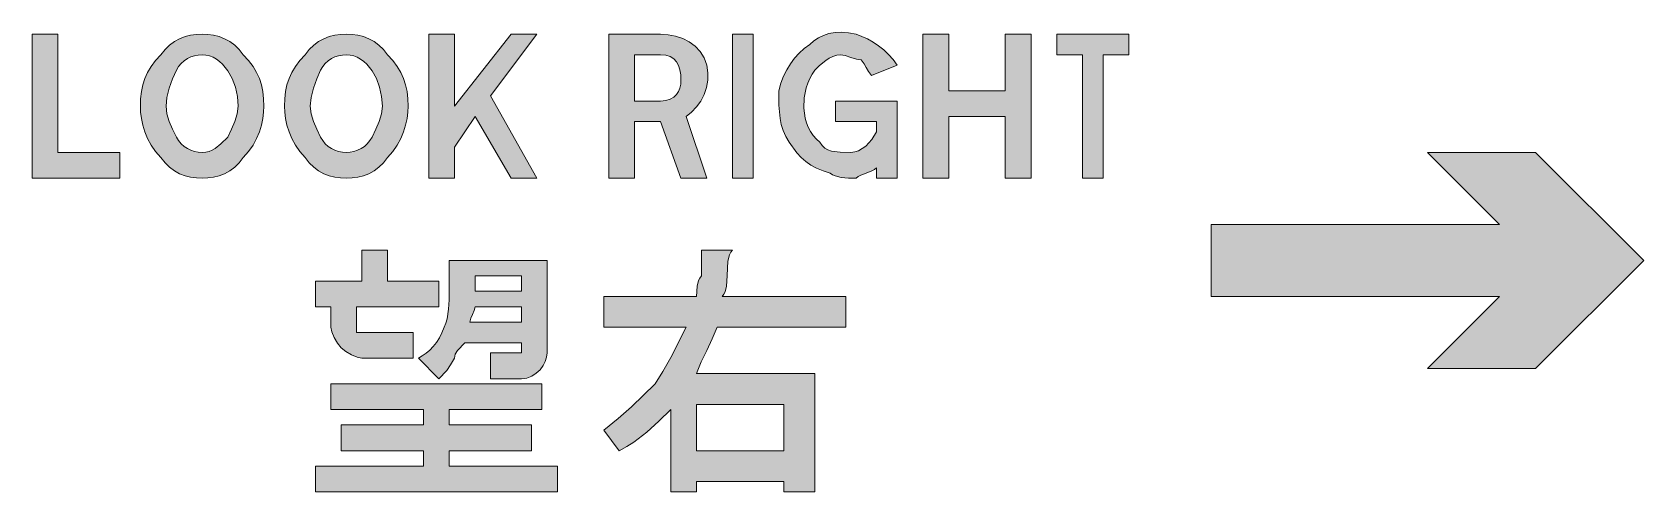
# Model space of a CAD drawing. Header units: metres. Extents: x 11 to 387, y 88 to 195.
import ezdxf

# ---------------------------------------------------------------- set-up
doc = ezdxf.new("R2010")
doc.units = ezdxf.units.M
doc.layers.add('FILL_WHITE_FFFFFF', color=7, linetype='Continuous', true_color=0xffffff)
doc.layers.add('STROKE_WHITE_FFFFFF', color=7, linetype='Continuous', true_color=0xffffff)

msp = doc.modelspace()

# ---------------------------------------------------------------- hatches: boundary and pattern name
at = {"layer": 'FILL_WHITE_FFFFFF', "true_color": 0xffffff}
h = msp.add_hatch(color=7, dxfattribs=at)
h.dxf.hatch_style = 1
h.paths.add_polyline_path([(17.25, 194.68), (17.25, 167.08), (31.65, 167.08), (31.65, 161.08), (11.25, 161.08), (11.25, 194.68), (17.25, 194.68)])
h = msp.add_hatch(color=7, dxfattribs=at)
h.dxf.hatch_style = 1
h.paths.add_polyline_path([(53.53, 194.44), (54.84, 194.11), (56.1, 193.63), (57.31, 192.98), (58.44, 192.15), (59.5, 191.12), (60.45, 189.88), (61.69, 188.53), (62.72, 187.16), (63.55, 185.77), (64.2, 184.33), (64.68, 182.84), (65.01, 181.27), (65.19, 179.63), (65.25, 177.88), (65.19, 176.48), (65.01, 174.99), (64.68, 173.45), (64.2, 171.88), (63.55, 170.31), (62.72, 168.77), (61.69, 167.28), (60.45, 165.88), (59.5, 164.64), (58.44, 163.61), (57.31, 162.78), (56.1, 162.13), (54.84, 161.65), (53.53, 161.32), (52.2, 161.14), (50.85, 161.08), (49.5, 161.14), (48.17, 161.32), (46.86, 161.65), (45.6, 162.13), (44.39, 162.78), (43.26, 163.61), (42.2, 164.64), (41.25, 165.88), (40.01, 167.28), (38.98, 168.77), (38.15, 170.31), (37.5, 171.88), (37.02, 173.45), (36.69, 174.99), (36.51, 176.48), (36.45, 177.88), (36.51, 179.63), (36.69, 181.27), (37.02, 182.84), (37.5, 184.33), (38.15, 185.77), (38.98, 187.16), (40.01, 188.53), (41.25, 189.88), (42.2, 191.12), (43.26, 192.15), (44.39, 192.98), (45.6, 193.63), (46.86, 194.11), (48.17, 194.44), (49.5, 194.62), (50.85, 194.68), (52.2, 194.62), (53.53, 194.44)])
h.paths.add_polyline_path([(49.07, 189.66), (48.21, 189.37), (47.4, 188.98), (46.64, 188.47), (45.96, 187.86), (45.35, 187.12), (44.85, 186.28), (43.97, 184.29), (43.2, 182.08), (42.66, 179.87), (42.45, 177.88), (42.66, 176.08), (43.2, 174.28), (43.97, 172.48), (44.85, 170.68), (45.35, 169.84), (45.96, 169.11), (46.64, 168.49), (47.4, 167.98), (48.21, 167.59), (49.07, 167.31), (49.95, 167.14), (50.85, 167.08), (51.7, 167.14), (52.46, 167.31), (53.17, 167.59), (53.85, 167.98), (55.24, 169.11), (56.85, 170.68), (57.73, 172.48), (58.5, 174.28), (59.04, 176.08), (59.25, 177.88), (59.09, 180.12), (58.61, 182.29), (57.86, 184.31), (56.85, 186.13), (55.62, 187.67), (54.93, 188.31), (54.19, 188.85), (53.41, 189.29), (52.59, 189.61), (51.74, 189.81), (50.85, 189.88), (49.95, 189.82), (49.07, 189.66)], flags=16)
h = msp.add_hatch(color=7, dxfattribs=at)
h.dxf.hatch_style = 1
h.paths.add_polyline_path([(87.13, 194.44), (88.44, 194.11), (89.7, 193.63), (90.91, 192.98), (92.04, 192.15), (93.1, 191.12), (94.05, 189.88), (95.29, 188.53), (96.32, 187.16), (97.15, 185.77), (97.8, 184.33), (98.28, 182.84), (98.61, 181.27), (98.79, 179.63), (98.85, 177.88), (98.79, 176.48), (98.61, 174.99), (98.28, 173.45), (97.8, 171.88), (97.15, 170.31), (96.32, 168.77), (95.29, 167.28), (94.05, 165.88), (93.1, 164.64), (92.04, 163.61), (90.91, 162.78), (89.7, 162.13), (88.44, 161.65), (87.13, 161.32), (85.8, 161.14), (84.45, 161.08), (83.1, 161.14), (81.77, 161.32), (80.46, 161.65), (79.2, 162.13), (77.99, 162.78), (76.86, 163.61), (75.8, 164.64), (74.85, 165.88), (73.61, 167.28), (72.58, 168.77), (71.75, 170.31), (71.1, 171.88), (70.62, 173.45), (70.29, 174.99), (70.11, 176.48), (70.05, 177.88), (70.11, 179.63), (70.29, 181.27), (70.62, 182.84), (71.1, 184.33), (71.75, 185.77), (72.58, 187.16), (73.61, 188.53), (74.85, 189.88), (75.8, 191.12), (76.86, 192.15), (77.99, 192.98), (79.2, 193.63), (80.46, 194.11), (81.77, 194.44), (83.1, 194.62), (84.45, 194.68), (85.8, 194.62), (87.13, 194.44)])
h.paths.add_polyline_path([(82.67, 189.66), (81.81, 189.37), (81, 188.98), (80.24, 188.47), (79.56, 187.86), (78.95, 187.12), (78.45, 186.28), (77.57, 184.29), (76.8, 182.08), (76.26, 179.87), (76.05, 177.88), (76.26, 176.08), (76.8, 174.28), (77.57, 172.48), (78.45, 170.68), (78.95, 169.84), (79.56, 169.11), (80.24, 168.49), (81, 167.98), (81.81, 167.59), (82.67, 167.31), (83.55, 167.14), (84.45, 167.08), (85.35, 167.14), (86.23, 167.31), (87.09, 167.59), (87.9, 167.98), (88.66, 168.49), (89.34, 169.11), (89.95, 169.84), (90.45, 170.68), (91.33, 172.48), (92.1, 174.28), (92.64, 176.08), (92.85, 177.88), (92.69, 180.12), (92.21, 182.29), (91.46, 184.31), (90.45, 186.13), (89.22, 187.67), (88.53, 188.31), (87.79, 188.85), (87.01, 189.29), (86.19, 189.61), (85.34, 189.81), (84.45, 189.88), (83.55, 189.82), (82.67, 189.66)], flags=16)
h = msp.add_hatch(color=7, dxfattribs=at)
h.dxf.hatch_style = 1
h.paths.add_polyline_path([(122.85, 194.68), (128.85, 194.68), (118.05, 180.28), (128.85, 161.08), (122.85, 161.08), (114.45, 175.48), (109.65, 168.28), (109.65, 161.08), (103.65, 161.08), (103.65, 194.68), (109.65, 194.68), (109.65, 177.88), (122.85, 194.68)])
h = msp.add_hatch(color=7, dxfattribs=at)
h.dxf.hatch_style = 1
h.paths.add_polyline_path([(162.45, 161.08), (157.65, 174.28), (151.65, 174.28), (151.65, 161.08), (145.65, 161.08), (145.65, 194.68), (157.65, 194.68), (159.44, 194.57), (161.19, 194.23), (162.86, 193.67), (164.4, 192.88), (165.77, 191.87), (166.93, 190.63), (167.84, 189.17), (168.45, 187.48), (168.74, 185.69), (168.71, 183.92), (168.41, 182.21), (167.85, 180.58), (167.07, 179.07), (166.09, 177.69), (164.94, 176.49), (163.65, 175.48), (168.45, 161.08), (162.45, 161.08)])
h.paths.add_polyline_path([(159.92, 179.49), (160.75, 179.97), (161.4, 180.58), (161.88, 181.31), (162.21, 182.12), (162.39, 182.99), (162.45, 183.88), (162.39, 185.17), (162.21, 186.34), (161.88, 187.36), (161.4, 188.23), (160.75, 188.93), (159.92, 189.45), (158.89, 189.77), (157.65, 189.88), (151.65, 189.88), (151.65, 179.08), (157.65, 179.08), (158.89, 179.19), (159.92, 179.49)], flags=16)
h = msp.add_hatch(color=7, dxfattribs=at)
h.dxf.hatch_style = 1
h.paths.add_polyline_path([(179.25, 194.68), (179.25, 161.08), (174.45, 161.08), (174.45, 194.68), (179.25, 194.68)])
h = msp.add_hatch(color=7, dxfattribs=at)
h.dxf.hatch_style = 1
h.paths.add_polyline_path([(208.05, 174.28), (198.45, 174.28), (198.45, 179.08), (212.85, 179.08), (212.85, 161.08), (208.05, 161.08), (208.05, 163.48), (207.55, 163.08), (206.96, 162.77), (205.65, 162.28), (204.34, 161.79), (203.75, 161.48), (203.25, 161.08), (201.47, 161.1), (199.8, 161.23), (198.36, 161.59), (197.75, 161.89), (197.25, 162.28), (195.56, 162.79), (194.06, 163.41), (192.74, 164.14), (191.55, 164.98), (190.48, 165.94), (189.49, 167.01), (187.65, 169.48), (186.86, 170.83), (186.26, 172.2), (185.84, 173.59), (185.55, 175.03), (185.29, 178.09), (185.25, 181.48), (185.76, 183.22), (186.37, 184.86), (187.11, 186.37), (187.95, 187.78), (188.91, 189.07), (189.97, 190.26), (191.16, 191.32), (192.45, 192.28), (193.41, 193.12), (194.47, 193.84), (195.66, 194.41), (196.95, 194.83), (198.36, 195.08), (199.87, 195.15), (201.51, 195.02), (203.25, 194.68), (204.6, 194.17), (205.93, 193.56), (207.24, 192.82), (208.5, 191.98), (209.71, 191.02), (210.84, 189.96), (211.9, 188.77), (212.85, 187.48), (206.85, 185.08), (206.14, 185.98), (205.65, 186.88), (205.16, 187.78), (204.45, 188.68), (203.36, 188.87), (202.05, 189.28), (200.74, 189.69), (199.65, 189.88), (198.75, 189.78), (197.87, 189.49), (197.01, 189.06), (196.2, 188.53), (194.76, 187.35), (193.65, 186.28), (193.02, 185.34), (192.47, 184.33), (192.01, 183.26), (191.64, 182.14), (191.18, 179.81), (191.1, 177.43), (191.21, 176.26), (191.41, 175.11), (191.72, 174.01), (192.13, 172.95), (192.65, 171.96), (193.27, 171.04), (194.01, 170.21), (194.85, 169.48), (195.36, 168.69), (195.98, 168.09), (196.71, 167.67), (197.55, 167.38), (199.58, 167.12), (202.05, 167.08), (202.95, 167.19), (203.83, 167.49), (204.69, 167.97), (205.5, 168.58), (206.26, 169.31), (206.94, 170.12), (208.05, 171.88), (208.05, 174.28)])
h = msp.add_hatch(color=7, dxfattribs=at)
h.dxf.hatch_style = 1
h.paths.add_polyline_path([(238.05, 194.68), (244.05, 194.68), (244.05, 161.08), (238.05, 161.08), (238.05, 175.48), (224.85, 175.48), (224.85, 161.08), (218.85, 161.08), (218.85, 194.68), (224.85, 194.68), (224.85, 181.48), (238.05, 181.48), (238.05, 194.68)])
h = msp.add_hatch(color=7, dxfattribs=at)
h.dxf.hatch_style = 1
h.paths.add_polyline_path([(260.85, 189.88), (260.85, 161.08), (256.05, 161.08), (256.05, 189.88), (250.05, 189.88), (250.05, 194.68), (266.85, 194.68), (266.85, 189.88), (260.85, 189.88)])
h = msp.add_hatch(color=7, dxfattribs=at)
h.dxf.hatch_style = 1
h.paths.add_polyline_path([(336.45, 167.08), (361.65, 167.08), (386.85, 141.88), (361.65, 116.68), (336.45, 116.68), (353.25, 133.48), (286.05, 133.48), (286.05, 150.28), (353.25, 150.28), (336.45, 167.08)])
h = msp.add_hatch(color=7, dxfattribs=at)
h.dxf.hatch_style = 1
h.paths.add_polyline_path([(106.05, 137.08), (106.05, 131.08), (86.85, 131.08), (86.85, 126.28), (86.85, 125.08), (88.05, 125.08), (100.05, 125.08), (100.05, 119.08), (88.05, 119.08), (86.96, 119.29), (85.65, 119.83), (84.34, 120.6), (83.25, 121.48), (82.37, 122.57), (81.6, 123.88), (81.06, 125.19), (80.85, 126.28), (80.85, 131.08), (77.25, 131.08), (77.25, 137.08), (88.05, 137.08), (88.05, 144.28), (94.05, 144.28), (94.05, 137.08), (106.05, 137.08)])
h = msp.add_hatch(color=7, dxfattribs=at)
h.dxf.hatch_style = 1
h.paths.add_polyline_path([(170.85, 126.28), (169.76, 123.58), (168.45, 120.88), (167.14, 118.18), (166.05, 115.48), (193.65, 115.48), (193.65, 87.88), (186.45, 87.88), (186.45, 90.28), (166.05, 90.28), (166.05, 87.88), (160.05, 87.88), (160.05, 107.08), (157.33, 104.4), (154.5, 101.83), (151.44, 99.49), (149.8, 98.44), (148.05, 97.48), (144.45, 102.28), (147.84, 104.98), (150.9, 107.68), (156.45, 113.08), (158.25, 115.99), (160.05, 119.23), (163.65, 126.28), (144.45, 126.28), (144.45, 133.48), (166.05, 133.48), (166.2, 135.88), (166.56, 137.19), (166.85, 137.78), (167.25, 138.28), (167.25, 144.28), (174.45, 144.28), (174.05, 143.78), (173.76, 143.17), (173.4, 141.73), (173.27, 140.06), (173.25, 138.28), (173.1, 135.88), (172.74, 134.57), (172.45, 133.98), (172.05, 133.48), (200.85, 133.48), (200.85, 126.28), (170.85, 126.28)])
h.paths.add_polyline_path([(166.05, 97.48), (186.45, 97.48), (186.45, 108.28), (166.05, 108.28), (166.05, 97.48)], flags=16)
h = msp.add_hatch(color=7, dxfattribs=at)
h.dxf.hatch_style = 1
h.paths.add_polyline_path([(131.14, 119.33), (130.82, 118.33), (130.3, 117.33), (129.6, 116.38), (128.73, 115.55), (127.71, 114.88), (126.54, 114.44), (125.25, 114.28), (118.05, 114.28), (118.05, 120.28), (125.25, 120.28), (125.25, 122.68), (112.05, 122.68), (110.4, 120.88), (109.86, 119.98), (109.65, 119.08), (108.75, 117.49), (107.85, 116.23), (106.05, 114.28), (101.25, 119.08), (102.15, 119.59), (103.03, 120.21), (103.89, 120.94), (104.7, 121.78), (105.46, 122.74), (106.14, 123.81), (106.75, 124.99), (107.25, 126.28), (107.65, 127.23), (107.94, 128.27), (108.3, 130.48), (108.43, 132.69), (108.45, 134.68), (108.45, 141.88), (131.25, 141.88), (131.25, 120.28), (131.14, 119.33)])
h.paths.add_polyline_path([(114.45, 138.28), (114.45, 134.68), (125.25, 134.68), (125.25, 138.28), (114.45, 138.28)], flags=16)
h.paths.add_polyline_path([(125.25, 131.08), (114.45, 131.08), (114.26, 130.18), (113.85, 129.28), (113.44, 128.38), (113.25, 127.48), (125.25, 127.48), (125.25, 131.08)], flags=16)
h = msp.add_hatch(color=7, dxfattribs=at)
h.dxf.hatch_style = 1
h.paths.add_polyline_path([(127.65, 103.48), (127.65, 97.48), (108.45, 97.48), (108.45, 93.88), (133.65, 93.88), (133.65, 87.88), (77.25, 87.88), (77.25, 93.88), (102.45, 93.88), (102.45, 97.48), (83.25, 97.48), (83.25, 103.48), (102.45, 103.48), (102.45, 107.08), (80.85, 107.08), (80.85, 113.08), (130.05, 113.08), (130.05, 107.08), (108.45, 107.08), (108.45, 103.48), (127.65, 103.48)])

# ---------------------------------------------------------------- linework, layer by layer
at = {"layer": 'FILL_WHITE_FFFFFF', "lineweight": 0, "true_color": 0xffffff}
for points in [[(17.25, 194.68), (17.25, 167.08), (31.65, 167.08), (31.65, 161.08), (11.25, 161.08), (11.25, 194.68)], [(53.53, 194.44), (54.84, 194.11), (56.1, 193.63), (57.31, 192.98), (58.44, 192.15), (59.5, 191.12), (60.45, 189.88), (61.69, 188.53), (62.72, 187.16), (63.55, 185.77), (64.2, 184.33), (64.68, 182.84), (65.01, 181.27), (65.19, 179.63), (65.25, 177.88), (65.19, 176.48), (65.01, 174.99), (64.68, 173.45), (64.2, 171.88), (63.55, 170.31), (62.72, 168.77), (61.69, 167.28), (60.45, 165.88), (59.5, 164.64), (58.44, 163.61), (57.31, 162.78), (56.1, 162.13), (54.84, 161.65), (53.53, 161.32), (52.2, 161.14), (50.85, 161.08), (49.5, 161.14), (48.17, 161.32), (46.86, 161.65), (45.6, 162.13), (44.39, 162.78), (43.26, 163.61), (42.2, 164.64), (41.25, 165.88), (40.01, 167.28), (38.98, 168.77), (38.15, 170.31), (37.5, 171.88), (37.02, 173.45), (36.69, 174.99), (36.51, 176.48), (36.45, 177.88), (36.51, 179.63), (36.69, 181.27), (37.02, 182.84), (37.5, 184.33), (38.15, 185.77), (38.98, 187.16), (40.01, 188.53), (41.25, 189.88), (42.2, 191.12), (43.26, 192.15), (44.39, 192.98), (45.6, 193.63), (46.86, 194.11), (48.17, 194.44), (49.5, 194.62), (50.85, 194.68), (52.2, 194.62)], [(87.13, 194.44), (88.44, 194.11), (89.7, 193.63), (90.91, 192.98), (92.04, 192.15), (93.1, 191.12), (94.05, 189.88), (95.29, 188.53), (96.32, 187.16), (97.15, 185.77), (97.8, 184.33), (98.28, 182.84), (98.61, 181.27), (98.79, 179.63), (98.85, 177.88), (98.79, 176.48), (98.61, 174.99), (98.28, 173.45), (97.8, 171.88), (97.15, 170.31), (96.32, 168.77), (95.29, 167.28), (94.05, 165.88), (93.1, 164.64), (92.04, 163.61), (90.91, 162.78), (89.7, 162.13), (88.44, 161.65), (87.13, 161.32), (85.8, 161.14), (84.45, 161.08), (83.1, 161.14), (81.77, 161.32), (80.46, 161.65), (79.2, 162.13), (77.99, 162.78), (76.86, 163.61), (75.8, 164.64), (74.85, 165.88), (73.61, 167.28), (72.58, 168.77), (71.75, 170.31), (71.1, 171.88), (70.62, 173.45), (70.29, 174.99), (70.11, 176.48), (70.05, 177.88), (70.11, 179.63), (70.29, 181.27), (70.62, 182.84), (71.1, 184.33), (71.75, 185.77), (72.58, 187.16), (73.61, 188.53), (74.85, 189.88), (75.8, 191.12), (76.86, 192.15), (77.99, 192.98), (79.2, 193.63), (80.46, 194.11), (81.77, 194.44), (83.1, 194.62), (84.45, 194.68), (85.8, 194.62)], [(122.85, 194.68), (128.85, 194.68), (118.05, 180.28), (128.85, 161.08), (122.85, 161.08), (114.45, 175.48), (109.65, 168.28), (109.65, 161.08), (103.65, 161.08), (103.65, 194.68), (109.65, 194.68), (109.65, 177.88)], [(162.45, 161.08), (157.65, 174.28), (151.65, 174.28), (151.65, 161.08), (145.65, 161.08), (145.65, 194.68), (157.65, 194.68), (159.44, 194.57), (161.19, 194.23), (162.86, 193.67), (164.4, 192.88), (165.77, 191.87), (166.93, 190.63), (167.84, 189.17), (168.45, 187.48), (168.74, 185.69), (168.71, 183.92), (168.41, 182.21), (167.85, 180.58), (167.07, 179.07), (166.09, 177.69), (164.94, 176.49), (163.65, 175.48), (168.45, 161.08)], [(179.25, 194.68), (179.25, 161.08), (174.45, 161.08), (174.45, 194.68)], [(208.05, 174.28), (198.45, 174.28), (198.45, 179.08), (212.85, 179.08), (212.85, 161.08), (208.05, 161.08), (208.05, 163.48), (207.55, 163.08), (206.96, 162.77), (205.65, 162.28), (204.34, 161.79), (203.75, 161.48), (203.25, 161.08), (201.47, 161.1), (199.8, 161.23), (198.36, 161.59), (197.75, 161.89), (197.25, 162.28), (195.56, 162.79), (194.06, 163.41), (192.74, 164.14), (191.55, 164.98), (190.48, 165.94), (189.49, 167.01), (187.65, 169.48), (186.86, 170.83), (186.26, 172.2), (185.84, 173.59), (185.55, 175.03), (185.29, 178.09), (185.25, 181.48), (185.76, 183.22), (186.37, 184.86), (187.11, 186.37), (187.95, 187.78), (188.91, 189.07), (189.97, 190.26), (191.16, 191.32), (192.45, 192.28), (193.41, 193.12), (194.47, 193.84), (195.66, 194.41), (196.95, 194.83), (198.36, 195.08), (199.87, 195.15), (201.51, 195.02), (203.25, 194.68), (204.6, 194.17), (205.93, 193.56), (207.24, 192.82), (208.5, 191.98), (209.71, 191.02), (210.84, 189.96), (211.9, 188.77), (212.85, 187.48), (206.85, 185.08), (206.14, 185.98), (205.65, 186.88), (205.16, 187.78), (204.45, 188.68), (203.36, 188.87), (202.05, 189.28), (200.74, 189.69), (199.65, 189.88), (198.75, 189.78), (197.87, 189.49), (197.01, 189.06), (196.2, 188.53), (194.76, 187.35), (193.65, 186.28), (193.02, 185.34), (192.47, 184.33), (192.01, 183.26), (191.64, 182.14), (191.18, 179.81), (191.1, 177.43), (191.21, 176.26), (191.41, 175.11), (191.72, 174.01), (192.13, 172.95), (192.65, 171.96), (193.27, 171.04), (194.01, 170.21), (194.85, 169.48), (195.36, 168.69), (195.98, 168.09), (196.71, 167.67), (197.55, 167.38), (199.58, 167.12), (202.05, 167.08), (202.95, 167.19), (203.83, 167.49), (204.69, 167.97), (205.5, 168.58), (206.26, 169.31), (206.94, 170.12), (208.05, 171.88)], [(238.05, 194.68), (244.05, 194.68), (244.05, 161.08), (238.05, 161.08), (238.05, 175.48), (224.85, 175.48), (224.85, 161.08), (218.85, 161.08), (218.85, 194.68), (224.85, 194.68), (224.85, 181.48), (238.05, 181.48)], [(260.85, 189.88), (260.85, 161.08), (256.05, 161.08), (256.05, 189.88), (250.05, 189.88), (250.05, 194.68), (266.85, 194.68), (266.85, 189.88)], [(49.07, 189.66), (48.21, 189.37), (47.4, 188.98), (46.64, 188.47), (45.96, 187.86), (45.35, 187.12), (44.85, 186.28), (43.97, 184.29), (43.2, 182.08), (42.66, 179.87), (42.45, 177.88), (42.66, 176.08), (43.2, 174.28), (43.97, 172.48), (44.85, 170.68), (45.35, 169.84), (45.96, 169.11), (46.64, 168.49), (47.4, 167.98), (48.21, 167.59), (49.07, 167.31), (49.95, 167.14), (50.85, 167.08), (51.7, 167.14), (52.46, 167.31), (53.17, 167.59), (53.85, 167.98), (55.24, 169.11), (56.85, 170.68), (57.73, 172.48), (58.5, 174.28), (59.04, 176.08), (59.25, 177.88), (59.09, 180.12), (58.61, 182.29), (57.86, 184.31), (56.85, 186.13), (55.62, 187.67), (54.93, 188.31), (54.19, 188.85), (53.41, 189.29), (52.59, 189.61), (51.74, 189.81), (50.85, 189.88), (49.95, 189.82)], [(82.67, 189.66), (81.81, 189.37), (81, 188.98), (80.24, 188.47), (79.56, 187.86), (78.95, 187.12), (78.45, 186.28), (77.57, 184.29), (76.8, 182.08), (76.26, 179.87), (76.05, 177.88), (76.26, 176.08), (76.8, 174.28), (77.57, 172.48), (78.45, 170.68), (78.95, 169.84), (79.56, 169.11), (80.24, 168.49), (81, 167.98), (81.81, 167.59), (82.67, 167.31), (83.55, 167.14), (84.45, 167.08), (85.35, 167.14), (86.23, 167.31), (87.09, 167.59), (87.9, 167.98), (88.66, 168.49), (89.34, 169.11), (89.95, 169.84), (90.45, 170.68), (91.33, 172.48), (92.1, 174.28), (92.64, 176.08), (92.85, 177.88), (92.69, 180.12), (92.21, 182.29), (91.46, 184.31), (90.45, 186.13), (89.22, 187.67), (88.53, 188.31), (87.79, 188.85), (87.01, 189.29), (86.19, 189.61), (85.34, 189.81), (84.45, 189.88), (83.55, 189.82)], [(159.92, 179.49), (160.75, 179.97), (161.4, 180.58), (161.88, 181.31), (162.21, 182.12), (162.39, 182.99), (162.45, 183.88), (162.39, 185.17), (162.21, 186.34), (161.88, 187.36), (161.4, 188.23), (160.75, 188.93), (159.92, 189.45), (158.89, 189.77), (157.65, 189.88), (151.65, 189.88), (151.65, 179.08), (157.65, 179.08), (158.89, 179.19)], [(336.45, 167.08), (361.65, 167.08), (386.85, 141.88), (361.65, 116.68), (336.45, 116.68), (353.25, 133.48), (286.05, 133.48), (286.05, 150.28), (353.25, 150.28)], [(106.05, 137.08), (106.05, 131.08), (86.85, 131.08), (86.85, 126.28), (86.85, 125.08), (88.05, 125.08), (100.05, 125.08), (100.05, 119.08), (88.05, 119.08), (86.96, 119.29), (85.65, 119.83), (84.34, 120.6), (83.25, 121.48), (82.37, 122.57), (81.6, 123.88), (81.06, 125.19), (80.85, 126.28), (80.85, 131.08), (77.25, 131.08), (77.25, 137.08), (88.05, 137.08), (88.05, 144.28), (94.05, 144.28), (94.05, 137.08)], [(170.85, 126.28), (169.76, 123.58), (168.45, 120.88), (167.14, 118.18), (166.05, 115.48), (193.65, 115.48), (193.65, 87.88), (186.45, 87.88), (186.45, 90.28), (166.05, 90.28), (166.05, 87.88), (160.05, 87.88), (160.05, 107.08), (157.33, 104.4), (154.5, 101.83), (151.44, 99.49), (149.8, 98.44), (148.05, 97.48), (144.45, 102.28), (147.84, 104.98), (150.9, 107.68), (156.45, 113.08), (158.25, 115.99), (160.05, 119.23), (163.65, 126.28), (144.45, 126.28), (144.45, 133.48), (166.05, 133.48), (166.2, 135.88), (166.56, 137.19), (166.85, 137.78), (167.25, 138.28), (167.25, 144.28), (174.45, 144.28), (174.05, 143.78), (173.76, 143.17), (173.4, 141.73), (173.27, 140.06), (173.25, 138.28), (173.1, 135.88), (172.74, 134.57), (172.45, 133.98), (172.05, 133.48), (200.85, 133.48), (200.85, 126.28)], [(131.14, 119.33), (130.82, 118.33), (130.3, 117.33), (129.6, 116.38), (128.73, 115.55), (127.71, 114.88), (126.54, 114.44), (125.25, 114.28), (118.05, 114.28), (118.05, 120.28), (125.25, 120.28), (125.25, 122.68), (112.05, 122.68), (110.4, 120.88), (109.86, 119.98), (109.65, 119.08), (108.75, 117.49), (107.85, 116.23), (106.05, 114.28), (101.25, 119.08), (102.15, 119.59), (103.03, 120.21), (103.89, 120.94), (104.7, 121.78), (105.46, 122.74), (106.14, 123.81), (106.75, 124.99), (107.25, 126.28), (107.65, 127.23), (107.94, 128.27), (108.3, 130.48), (108.43, 132.69), (108.45, 134.68), (108.45, 141.88), (131.25, 141.88), (131.25, 120.28)], [(114.45, 138.28), (114.45, 134.68), (125.25, 134.68), (125.25, 138.28)], [(125.25, 131.08), (114.45, 131.08), (114.26, 130.18), (113.85, 129.28), (113.44, 128.38), (113.25, 127.48), (125.25, 127.48)], [(127.65, 103.48), (127.65, 97.48), (108.45, 97.48), (108.45, 93.88), (133.65, 93.88), (133.65, 87.88), (77.25, 87.88), (77.25, 93.88), (102.45, 93.88), (102.45, 97.48), (83.25, 97.48), (83.25, 103.48), (102.45, 103.48), (102.45, 107.08), (80.85, 107.08), (80.85, 113.08), (130.05, 113.08), (130.05, 107.08), (108.45, 107.08), (108.45, 103.48)], [(166.05, 97.48), (186.45, 97.48), (186.45, 108.28), (166.05, 108.28)]]:
    msp.add_lwpolyline(points, close=True, dxfattribs=at)
at = {"layer": 'STROKE_WHITE_FFFFFF', "lineweight": 0, "true_color": 0xffffff}
msp.add_lwpolyline([(77.25, 87.88), (133.65, 87.88)], dxfattribs=at)
msp.add_lwpolyline([(77.25, 87.88), (133.65, 87.88)], dxfattribs=at)

doc.saveas('drawing.dxf')
